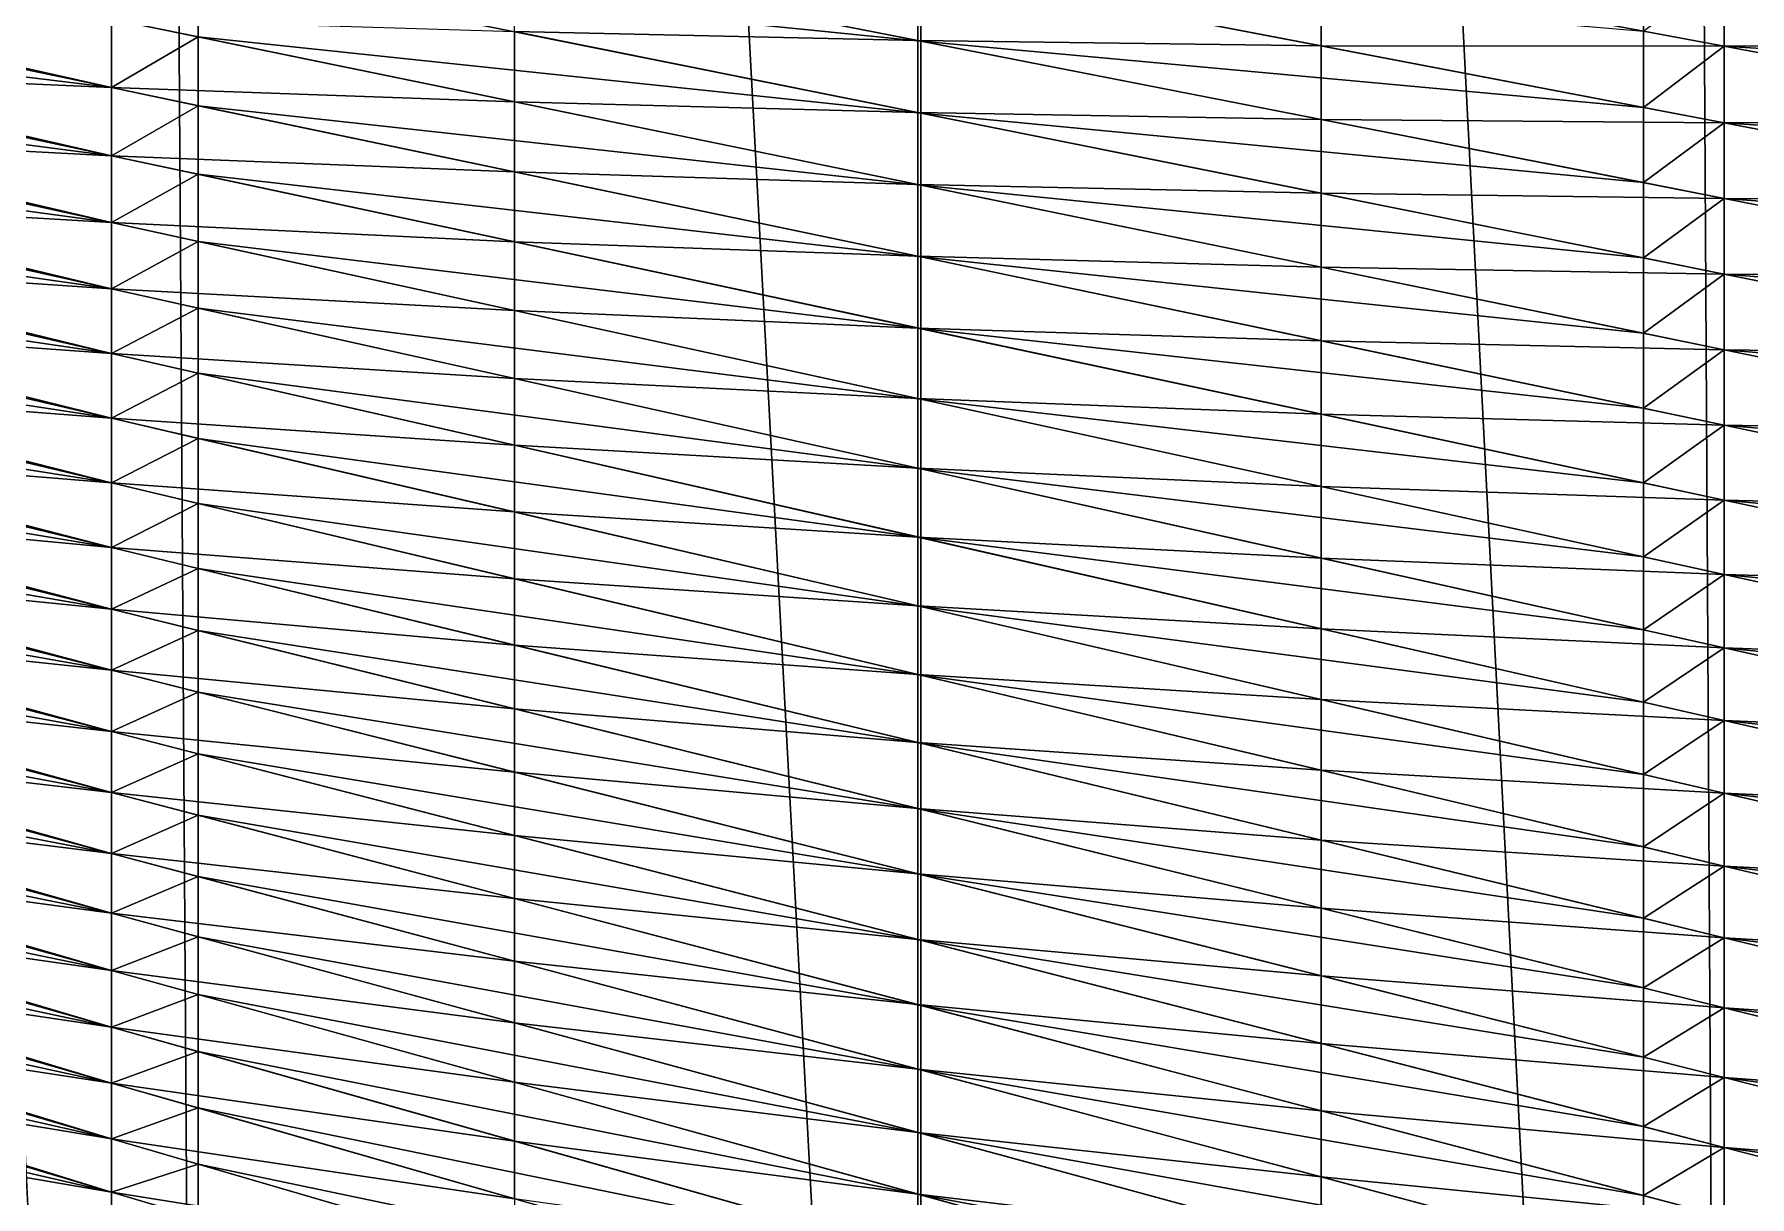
# Model space of a CAD drawing. Header units: metres. Extents: x -3 to 177, y -14 to 14.
# Drawn here: x 0.435 to 2.721, y -6.487 to -4.938 of the extents above; entities that cross this region are included whole.
import ezdxf

# ---------------------------------------------------------------- set-up
doc = ezdxf.new("R2010")
doc.units = ezdxf.units.M
doc.layers.add('AFT_PEAK', color=7, linetype='Continuous', true_color=0x74a6a7)
doc.layers.add('HULL', color=7, linetype='Continuous', true_color=0x528ba5)

msp = doc.modelspace()

# ---------------------------------------------------------------- linework, layer by layer
at = {"layer": 'AFT_PEAK'}
for points in [[(2.6875, 9.6735, 14.787), (3.5429, -10.0387, 14.7727), (3.5429, 10.0387, 14.7727)], [(2.5796, 9.6274, 14.7888), (2.6875, -9.6735, 14.787), (2.6875, 9.6735, 14.787)], [(2.6875, 9.6735, 14.787), (2.6875, -9.6735, 14.787), (3.5429, -10.0387, 14.7727)], [(1.6164, 9.2161, 14.8049), (2.5796, -9.6274, 14.7888), (2.5796, 9.6274, 14.7888)], [(2.5796, 9.6274, 14.7888), (2.5796, -9.6274, 14.7888), (2.6875, -9.6735, 14.787)], [(0.6531, 8.8049, 14.8211), (1.6164, -9.2161, 14.8049), (1.6164, 9.2161, 14.8049)], [(1.6164, 9.2161, 14.8049), (1.6164, -9.2161, 14.8049), (2.5796, -9.6274, 14.7888)], [(0.5375, 8.7555, 14.823), (0.6531, -8.8049, 14.8211), (0.6531, 8.8049, 14.8211)], [(0.6531, 8.8049, 14.8211), (0.6531, -8.8049, 14.8211), (1.6164, -9.2161, 14.8049)], [(-0.3102, 8.3839, 14.8375), (0.5375, -8.7555, 14.823), (0.5375, 8.7555, 14.823)], [(0.5375, 8.7555, 14.823), (0.5375, -8.7555, 14.823), (0.6531, -8.8049, 14.8211)], [(-0.3102, 8.3839, 14.8375), (-0.3102, -8.3839, 14.8375), (0.5375, -8.7555, 14.823)], [(0.6531, -4.8494, 8.6891), (0.6531, -4.7577, 8.6538), (1.6164, -4.9465, 8.4616)], [(0.6531, -4.7577, 8.6538), (1.6164, -4.8505, 8.4268), (1.6164, -4.9465, 8.4616)], [(-0.3102, -4.9047, 9.0149), (-0.3102, -4.8176, 8.9791), (0.5375, -5.0085, 8.7832)], [(-0.3102, -4.8176, 8.9791), (0.5375, -4.9174, 8.7476), (0.5375, -5.0085, 8.7832)], [(0.5375, -4.9174, 8.7476), (0.6531, -4.8494, 8.6891), (0.6531, -4.9411, 8.7244)], [(0.6531, -4.9411, 8.7244), (0.6531, -4.8494, 8.6891), (1.6164, -5.0425, 8.4965)], [(0.6531, -4.8494, 8.6891), (1.6164, -4.9465, 8.4616), (1.6164, -5.0425, 8.4965)], [(1.6164, -4.9465, 8.4616), (1.6164, -4.8505, 8.4268), (2.5796, -5.0349, 8.2351)], [(1.6164, -4.8505, 8.4268), (2.5796, -4.9333, 8.2048), (2.5796, -5.0349, 8.2351)], [(2.5796, -4.9333, 8.2048), (2.6875, -4.8509, 8.1545), (2.6875, -4.9535, 8.1833)], [(2.6875, -4.9535, 8.1833), (2.6875, -4.8509, 8.1545), (3.5429, -5.0075, 7.9839)], [(2.6875, -4.8509, 8.1545), (3.5429, -4.9014, 7.9545), (3.5429, -5.0075, 7.9839)], [(-0.3102, -4.9895, 9.0556), (-0.3102, -4.9047, 9.0149), (0.5375, -5.0995, 8.819)], [(-0.3102, -4.9047, 9.0149), (0.5375, -5.0085, 8.7832), (0.5375, -5.0995, 8.819)], [(0.5375, -5.0085, 8.7832), (0.5375, -4.9174, 8.7476), (0.6531, -4.9411, 8.7244)], [(2.5796, -5.0349, 8.2351), (2.5796, -4.9333, 8.2048), (2.6875, -4.9535, 8.1833)], [(0.5375, -5.0085, 8.7832), (0.6531, -4.9411, 8.7244), (0.6531, -5.0327, 8.76)], [(0.6531, -5.0327, 8.76), (0.6531, -4.9411, 8.7244), (1.6164, -5.1386, 8.5313)], [(0.6531, -4.9411, 8.7244), (1.6164, -5.0425, 8.4965), (1.6164, -5.1386, 8.5313)], [(1.6164, -5.0425, 8.4965), (1.6164, -4.9465, 8.4616), (2.5796, -5.1353, 8.2695)], [(1.6164, -4.9465, 8.4616), (2.5796, -5.0349, 8.2351), (2.5796, -5.1353, 8.2695)], [(2.5796, -5.0349, 8.2351), (2.6875, -4.9535, 8.1833), (2.6875, -5.0556, 8.2136)], [(2.6875, -5.0556, 8.2136), (2.6875, -4.9535, 8.1833), (3.5429, -5.1136, 8.0133)], [(2.6875, -4.9535, 8.1833), (3.5429, -5.0075, 7.9839), (3.5429, -5.1136, 8.0133)], [(-0.3102, -5.0735, 9.0982), (-0.3102, -4.9895, 9.0556), (0.5375, -5.1886, 8.8593)], [(-0.3102, -4.9895, 9.0556), (0.5375, -5.0995, 8.819), (0.5375, -5.1886, 8.8593)], [(0.5375, -5.0995, 8.819), (0.5375, -5.0085, 8.7832), (0.6531, -5.0327, 8.76)], [(0.5375, -5.0995, 8.819), (0.6531, -5.0327, 8.76), (0.6531, -5.1242, 8.7959)], [(0.6531, -5.1242, 8.7959), (0.6531, -5.0327, 8.76), (1.6164, -5.2343, 8.5669)], [(0.6531, -5.0327, 8.76), (1.6164, -5.1386, 8.5313), (1.6164, -5.2343, 8.5669)], [(1.6164, -5.1386, 8.5313), (1.6164, -5.0425, 8.4965), (2.5796, -5.2357, 8.3038)], [(1.6164, -5.0425, 8.4965), (2.5796, -5.1353, 8.2695), (2.5796, -5.2357, 8.3038)], [(2.5796, -5.1353, 8.2695), (2.5796, -5.0349, 8.2351), (2.6875, -5.0556, 8.2136)], [(-0.3102, -5.1557, 9.1442), (-0.3102, -5.0735, 9.0982), (0.5375, -5.2767, 8.9017)], [(-0.3102, -5.0735, 9.0982), (0.5375, -5.1886, 8.8593), (0.5375, -5.2767, 8.9017)], [(2.5796, -5.1353, 8.2695), (2.6875, -5.0556, 8.2136), (2.6875, -5.1564, 8.2479)], [(2.6875, -5.1564, 8.2479), (2.6875, -5.0556, 8.2136), (3.5429, -5.2194, 8.0434)], [(2.6875, -5.0556, 8.2136), (3.5429, -5.1136, 8.0133), (3.5429, -5.2194, 8.0434)], [(0.5375, -5.1886, 8.8593), (0.5375, -5.0995, 8.819), (0.6531, -5.1242, 8.7959)], [(0.5375, -5.1886, 8.8593), (0.6531, -5.1242, 8.7959), (0.6531, -5.2138, 8.8361)], [(0.6531, -5.2138, 8.8361), (0.6531, -5.1242, 8.7959), (1.6164, -5.3299, 8.6031)], [(0.6531, -5.1242, 8.7959), (1.6164, -5.2343, 8.5669), (1.6164, -5.3299, 8.6031)], [(1.6164, -5.2343, 8.5669), (1.6164, -5.1386, 8.5313), (2.5796, -5.336, 8.3382)], [(1.6164, -5.1386, 8.5313), (2.5796, -5.2357, 8.3038), (2.5796, -5.336, 8.3382)], [(2.5796, -5.2357, 8.3038), (2.5796, -5.1353, 8.2695), (2.6875, -5.1564, 8.2479)], [(-0.3102, -5.2378, 9.1903), (-0.3102, -5.1557, 9.1442), (0.5375, -5.363, 8.9476)], [(-0.3102, -5.1557, 9.1442), (0.5375, -5.2767, 8.9017), (0.5375, -5.363, 8.9476)], [(2.5796, -5.2357, 8.3038), (2.6875, -5.1564, 8.2479), (2.6875, -5.2573, 8.2822)], [(2.6875, -5.2573, 8.2822), (2.6875, -5.1564, 8.2479), (3.5429, -5.3241, 8.0773)], [(2.6875, -5.1564, 8.2479), (3.5429, -5.2194, 8.0434), (3.5429, -5.3241, 8.0773)], [(0.5375, -5.2767, 8.9017), (0.5375, -5.1886, 8.8593), (0.6531, -5.2138, 8.8361)], [(0.5375, -5.2767, 8.9017), (0.6531, -5.2138, 8.8361), (0.6531, -5.3024, 8.8785)], [(0.6531, -5.3024, 8.8785), (0.6531, -5.2138, 8.8361), (1.6164, -5.424, 8.6428)], [(0.6531, -5.2138, 8.8361), (1.6164, -5.3299, 8.6031), (1.6164, -5.424, 8.6428)], [(1.6164, -5.3299, 8.6031), (1.6164, -5.2343, 8.5669), (2.5796, -5.4359, 8.3738)], [(1.6164, -5.2343, 8.5669), (2.5796, -5.336, 8.3382), (2.5796, -5.4359, 8.3738)], [(2.5796, -5.336, 8.3382), (2.5796, -5.2357, 8.3038), (2.6875, -5.2573, 8.2822)], [(-0.3102, -5.32, 9.2363), (-0.3102, -5.2378, 9.1903), (0.5375, -5.4493, 8.9935)], [(-0.3102, -5.2378, 9.1903), (0.5375, -5.363, 8.9476), (0.5375, -5.4493, 8.9935)], [(2.5796, -5.336, 8.3382), (2.6875, -5.2573, 8.2822), (2.6875, -5.3581, 8.3165)], [(2.6875, -5.3581, 8.3165), (2.6875, -5.2573, 8.2822), (3.5429, -5.4288, 8.1112)], [(2.6875, -5.2573, 8.2822), (3.5429, -5.3241, 8.0773), (3.5429, -5.4288, 8.1112)], [(0.5375, -5.363, 8.9476), (0.5375, -5.2767, 8.9017), (0.6531, -5.3024, 8.8785)], [(0.5375, -5.363, 8.9476), (0.6531, -5.3024, 8.8785), (0.6531, -5.3893, 8.9243)], [(0.6531, -5.3893, 8.9243), (0.6531, -5.3024, 8.8785), (1.6164, -5.5169, 8.6852)], [(0.6531, -5.3024, 8.8785), (1.6164, -5.424, 8.6428), (1.6164, -5.5169, 8.6852)], [(-0.3102, -5.4022, 9.2824), (-0.3102, -5.32, 9.2363), (0.5375, -5.5356, 9.0393)], [(-0.3102, -5.32, 9.2363), (0.5375, -5.4493, 8.9935), (0.5375, -5.5356, 9.0393)], [(1.6164, -5.424, 8.6428), (1.6164, -5.3299, 8.6031), (2.5796, -5.5356, 8.4103)], [(1.6164, -5.3299, 8.6031), (2.5796, -5.4359, 8.3738), (2.5796, -5.5356, 8.4103)], [(2.5796, -5.4359, 8.3738), (2.5796, -5.336, 8.3382), (2.6875, -5.3581, 8.3165)], [(0.5375, -5.4493, 8.9935), (0.5375, -5.363, 8.9476), (0.6531, -5.3893, 8.9243)], [(2.5796, -5.4359, 8.3738), (2.6875, -5.3581, 8.3165), (2.6875, -5.4585, 8.3522)], [(2.6875, -5.4585, 8.3522), (2.6875, -5.3581, 8.3165), (3.5429, -5.5335, 8.145)], [(2.6875, -5.3581, 8.3165), (3.5429, -5.4288, 8.1112), (3.5429, -5.5335, 8.145)], [(0.5375, -5.4493, 8.9935), (0.6531, -5.3893, 8.9243), (0.6531, -5.4762, 8.97)], [(0.6531, -5.4762, 8.97), (0.6531, -5.3893, 8.9243), (1.6164, -5.6085, 8.7301)], [(0.6531, -5.3893, 8.9243), (1.6164, -5.5169, 8.6852), (1.6164, -5.6085, 8.7301)], [(-0.3102, -5.4804, 9.3347), (-0.3102, -5.4022, 9.2824), (0.5375, -5.6216, 9.0858)], [(-0.3102, -5.4022, 9.2824), (0.5375, -5.5356, 9.0393), (0.5375, -5.6216, 9.0858)], [(1.6164, -5.5169, 8.6852), (1.6164, -5.424, 8.6428), (2.5796, -5.6341, 8.4496)], [(1.6164, -5.424, 8.6428), (2.5796, -5.5356, 8.4103), (2.5796, -5.6341, 8.4496)], [(2.5796, -5.5356, 8.4103), (2.5796, -5.4359, 8.3738), (2.6875, -5.4585, 8.3522)], [(0.5375, -5.5356, 9.0393), (0.5375, -5.4493, 8.9935), (0.6531, -5.4762, 8.97)], [(2.5796, -5.5356, 8.4103), (2.6875, -5.4585, 8.3522), (2.6875, -5.5586, 8.3888)], [(2.6875, -5.5586, 8.3888), (2.6875, -5.4585, 8.3522), (3.5429, -5.6376, 8.1808)], [(2.6875, -5.4585, 8.3522), (3.5429, -5.5335, 8.145), (3.5429, -5.6376, 8.1808)], [(-0.3102, -5.5581, 9.388), (-0.3102, -5.4804, 9.3347), (0.5375, -5.7038, 9.1387)], [(-0.3102, -5.4804, 9.3347), (0.5375, -5.6216, 9.0858), (0.5375, -5.7038, 9.1387)], [(0.5375, -5.5356, 9.0393), (0.6531, -5.4762, 8.97), (0.6531, -5.5631, 9.0158)], [(0.6531, -5.5631, 9.0158), (0.6531, -5.4762, 8.97), (1.6164, -5.7002, 8.7749)], [(0.6531, -5.4762, 8.97), (1.6164, -5.6085, 8.7301), (1.6164, -5.7002, 8.7749)], [(1.6164, -5.6085, 8.7301), (1.6164, -5.5169, 8.6852), (2.5796, -5.7313, 8.492)], [(1.6164, -5.5169, 8.6852), (2.5796, -5.6341, 8.4496), (2.5796, -5.7313, 8.492)], [(0.5375, -5.6216, 9.0858), (0.5375, -5.5356, 9.0393), (0.6531, -5.5631, 9.0158)], [(2.5796, -5.6341, 8.4496), (2.5796, -5.5356, 8.4103), (2.6875, -5.5586, 8.3888)], [(-0.3102, -5.6358, 9.4413), (-0.3102, -5.5581, 9.388), (0.5375, -5.7853, 9.1925)], [(-0.3102, -5.5581, 9.388), (0.5375, -5.7038, 9.1387), (0.5375, -5.7853, 9.1925)], [(0.5375, -5.6216, 9.0858), (0.6531, -5.5631, 9.0158), (0.6531, -5.6496, 9.0623)], [(0.6531, -5.6496, 9.0623), (0.6531, -5.5631, 9.0158), (1.6164, -5.7919, 8.8197)], [(0.6531, -5.5631, 9.0158), (1.6164, -5.7002, 8.7749), (1.6164, -5.7919, 8.8197)], [(2.5796, -5.6341, 8.4496), (2.6875, -5.5586, 8.3888), (2.6875, -5.6576, 8.428)], [(2.6875, -5.6576, 8.428), (2.6875, -5.5586, 8.3888), (3.5429, -5.7413, 8.2176)], [(2.6875, -5.5586, 8.3888), (3.5429, -5.6376, 8.1808), (3.5429, -5.7413, 8.2176)], [(0.5375, -5.7038, 9.1387), (0.5375, -5.6216, 9.0858), (0.6531, -5.6496, 9.0623)], [(1.6164, -5.7002, 8.7749), (1.6164, -5.6085, 8.7301), (2.5796, -5.8278, 8.5359)], [(1.6164, -5.6085, 8.7301), (2.5796, -5.7313, 8.492), (2.5796, -5.8278, 8.5359)], [(-0.3102, -5.7135, 9.4946), (-0.3102, -5.6358, 9.4413), (0.5375, -5.8669, 9.2463)], [(-0.3102, -5.6358, 9.4413), (0.5375, -5.7853, 9.1925), (0.5375, -5.8669, 9.2463)], [(2.5796, -5.7313, 8.492), (2.5796, -5.6341, 8.4496), (2.6875, -5.6576, 8.428)], [(0.5375, -5.7038, 9.1387), (0.6531, -5.6496, 9.0623), (0.6531, -5.7323, 9.1151)], [(0.6531, -5.7323, 9.1151), (0.6531, -5.6496, 9.0623), (1.6164, -5.8827, 8.8665)], [(0.6531, -5.6496, 9.0623), (1.6164, -5.7919, 8.8197), (1.6164, -5.8827, 8.8665)], [(2.5796, -5.7313, 8.492), (2.6875, -5.6576, 8.428), (2.6875, -5.7554, 8.4703)], [(2.6875, -5.7554, 8.4703), (2.6875, -5.6576, 8.428), (3.5429, -5.8442, 8.2564)], [(2.6875, -5.6576, 8.428), (3.5429, -5.7413, 8.2176), (3.5429, -5.8442, 8.2564)], [(-0.3102, -5.7909, 9.5481), (-0.3102, -5.7135, 9.4946), (0.5375, -5.9483, 9.3003)], [(-0.3102, -5.7135, 9.4946), (0.5375, -5.8669, 9.2463), (0.5375, -5.9483, 9.3003)], [(0.5375, -5.7853, 9.1925), (0.5375, -5.7038, 9.1387), (0.6531, -5.7323, 9.1151)], [(1.6164, -5.7919, 8.8197), (1.6164, -5.7002, 8.7749), (2.5796, -5.9242, 8.5797)], [(1.6164, -5.7002, 8.7749), (2.5796, -5.8278, 8.5359), (2.5796, -5.9242, 8.5797)], [(0.5375, -5.7853, 9.1925), (0.6531, -5.7323, 9.1151), (0.6531, -5.8145, 9.1688)], [(0.6531, -5.8145, 9.1688), (0.6531, -5.7323, 9.1151), (1.6164, -5.9704, 8.9184)], [(0.6531, -5.7323, 9.1151), (1.6164, -5.8827, 8.8665), (1.6164, -5.9704, 8.9184)], [(2.5796, -5.8278, 8.5359), (2.5796, -5.7313, 8.492), (2.6875, -5.7554, 8.4703)], [(2.5796, -5.8278, 8.5359), (2.6875, -5.7554, 8.4703), (2.6875, -5.8523, 8.5141)], [(2.6875, -5.8523, 8.5141), (2.6875, -5.7554, 8.4703), (3.5429, -5.9458, 8.2987)], [(2.6875, -5.7554, 8.4703), (3.5429, -5.8442, 8.2564), (3.5429, -5.9458, 8.2987)], [(-0.3102, -5.8664, 9.6044), (-0.3102, -5.7909, 9.5481), (0.5375, -6.0294, 9.3549)], [(-0.3102, -5.7909, 9.5481), (0.5375, -5.9483, 9.3003), (0.5375, -6.0294, 9.3549)], [(0.5375, -5.8669, 9.2463), (0.5375, -5.7853, 9.1925), (0.6531, -5.8145, 9.1688)], [(1.6164, -5.8827, 8.8665), (1.6164, -5.7919, 8.8197), (2.5796, -6.0207, 8.6236)], [(1.6164, -5.7919, 8.8197), (2.5796, -5.9242, 8.5797), (2.5796, -6.0207, 8.6236)], [(0.5375, -5.8669, 9.2463), (0.6531, -5.8145, 9.1688), (0.6531, -5.8967, 9.2224)], [(0.6531, -5.8967, 9.2224), (0.6531, -5.8145, 9.1688), (1.6164, -6.0578, 8.971)], [(0.6531, -5.8145, 9.1688), (1.6164, -5.9704, 8.9184), (1.6164, -6.0578, 8.971)], [(2.5796, -5.9242, 8.5797), (2.5796, -5.8278, 8.5359), (2.6875, -5.8523, 8.5141)], [(2.5796, -5.9242, 8.5797), (2.6875, -5.8523, 8.5141), (2.6875, -5.9493, 8.5579)], [(2.6875, -5.9493, 8.5579), (2.6875, -5.8523, 8.5141), (3.5429, -6.047, 8.3416)], [(2.6875, -5.8523, 8.5141), (3.5429, -5.9458, 8.2987), (3.5429, -6.047, 8.3416)], [(-0.3102, -5.9385, 9.665), (-0.3102, -5.8664, 9.6044), (0.5375, -6.1091, 9.4116)], [(-0.3102, -5.8664, 9.6044), (0.5375, -6.0294, 9.3549), (0.5375, -6.1091, 9.4116)], [(0.5375, -5.9483, 9.3003), (0.5375, -5.8669, 9.2463), (0.6531, -5.8967, 9.2224)], [(0.5375, -5.9483, 9.3003), (0.6531, -5.8967, 9.2224), (0.6531, -5.9787, 9.2764)], [(0.6531, -5.9787, 9.2764), (0.6531, -5.8967, 9.2224), (1.6164, -6.1451, 9.0235)], [(0.6531, -5.8967, 9.2224), (1.6164, -6.0578, 8.971), (1.6164, -6.1451, 9.0235)], [(1.6164, -5.9704, 8.9184), (1.6164, -5.8827, 8.8665), (2.5796, -6.1158, 8.6706)], [(1.6164, -5.8827, 8.8665), (2.5796, -6.0207, 8.6236), (2.5796, -6.1158, 8.6706)], [(-0.3102, -6.0094, 9.727), (-0.3102, -5.9385, 9.665), (0.5375, -6.1855, 9.4724)], [(-0.3102, -5.9385, 9.665), (0.5375, -6.1091, 9.4116), (0.5375, -6.1855, 9.4724)], [(2.5796, -6.0207, 8.6236), (2.5796, -5.9242, 8.5797), (2.6875, -5.9493, 8.5579)], [(0.5375, -6.0294, 9.3549), (0.5375, -5.9483, 9.3003), (0.6531, -5.9787, 9.2764)], [(2.5796, -6.0207, 8.6236), (2.6875, -5.9493, 8.5579), (2.6875, -6.0463, 8.6017)], [(2.6875, -6.0463, 8.6017), (2.6875, -5.9493, 8.5579), (3.5429, -6.1483, 8.3846)], [(2.6875, -5.9493, 8.5579), (3.5429, -6.047, 8.3416), (3.5429, -6.1483, 8.3846)], [(0.5375, -6.0294, 9.3549), (0.6531, -5.9787, 9.2764), (0.6531, -6.0603, 9.331)], [(0.6531, -6.0603, 9.331), (0.6531, -5.9787, 9.2764), (1.6164, -6.2321, 9.0768)], [(0.6531, -5.9787, 9.2764), (1.6164, -6.1451, 9.0235), (1.6164, -6.2321, 9.0768)], [(1.6164, -6.0578, 8.971), (1.6164, -5.9704, 8.9184), (2.5796, -6.2085, 8.7217)], [(1.6164, -5.9704, 8.9184), (2.5796, -6.1158, 8.6706), (2.5796, -6.2085, 8.7217)], [(-0.3102, -6.0803, 9.789), (-0.3102, -6.0094, 9.727), (0.5375, -6.2609, 9.5346)], [(-0.3102, -6.0094, 9.727), (0.5375, -6.1855, 9.4724), (0.5375, -6.2609, 9.5346)], [(0.5375, -6.1091, 9.4116), (0.5375, -6.0294, 9.3549), (0.6531, -6.0603, 9.331)], [(2.5796, -6.1158, 8.6706), (2.5796, -6.0207, 8.6236), (2.6875, -6.0463, 8.6017)], [(1.6164, -6.1451, 9.0235), (1.6164, -6.0578, 8.971), (2.5796, -6.3011, 8.7732)], [(1.6164, -6.0578, 8.971), (2.5796, -6.2085, 8.7217), (2.5796, -6.3011, 8.7732)], [(2.5796, -6.1158, 8.6706), (2.6875, -6.0463, 8.6017), (2.6875, -6.1419, 8.6487)], [(2.6875, -6.1419, 8.6487), (2.6875, -6.0463, 8.6017), (3.5429, -6.2495, 8.4276)], [(2.6875, -6.0463, 8.6017), (3.5429, -6.1483, 8.3846), (3.5429, -6.2495, 8.4276)], [(-0.3102, -6.151, 9.8512), (-0.3102, -6.0803, 9.789), (0.5375, -6.3356, 9.5976)], [(-0.3102, -6.0803, 9.789), (0.5375, -6.2609, 9.5346), (0.5375, -6.3356, 9.5976)], [(0.5375, -6.1091, 9.4116), (0.6531, -6.0603, 9.331), (0.6531, -6.1405, 9.3878)], [(0.6531, -6.1405, 9.3878), (0.6531, -6.0603, 9.331), (1.6164, -6.3181, 9.132)], [(0.6531, -6.0603, 9.331), (1.6164, -6.2321, 9.0768), (1.6164, -6.3181, 9.132)], [(0.5375, -6.1855, 9.4724), (0.5375, -6.1091, 9.4116), (0.6531, -6.1405, 9.3878)], [(2.5796, -6.2085, 8.7217), (2.5796, -6.1158, 8.6706), (2.6875, -6.1419, 8.6487)], [(0.5375, -6.1855, 9.4724), (0.6531, -6.1405, 9.3878), (0.6531, -6.2176, 9.4486)], [(0.6531, -6.2176, 9.4486), (0.6531, -6.1405, 9.3878), (1.6164, -6.4025, 9.1894)], [(0.6531, -6.1405, 9.3878), (1.6164, -6.3181, 9.132), (1.6164, -6.4025, 9.1894)], [(1.6164, -6.2321, 9.0768), (1.6164, -6.1451, 9.0235), (2.5796, -6.3936, 8.8247)], [(1.6164, -6.1451, 9.0235), (2.5796, -6.3011, 8.7732), (2.5796, -6.3936, 8.8247)], [(2.5796, -6.2085, 8.7217), (2.6875, -6.1419, 8.6487), (2.6875, -6.2352, 8.6996)], [(2.6875, -6.2352, 8.6996), (2.6875, -6.1419, 8.6487), (3.5429, -6.3489, 8.4747)], [(2.6875, -6.1419, 8.6487), (3.5429, -6.2495, 8.4276), (3.5429, -6.3489, 8.4747)], [(-0.3102, -6.218, 9.9174), (-0.3102, -6.151, 9.8512), (0.5375, -6.4101, 9.661)], [(-0.3102, -6.151, 9.8512), (0.5375, -6.3356, 9.5976), (0.5375, -6.4101, 9.661)], [(0.5375, -6.2609, 9.5346), (0.5375, -6.1855, 9.4724), (0.6531, -6.2176, 9.4486)], [(-0.3102, -6.2851, 9.9836), (-0.3102, -6.218, 9.9174), (0.5375, -6.481, 9.7282)], [(-0.3102, -6.218, 9.9174), (0.5375, -6.4101, 9.661), (0.5375, -6.481, 9.7282)], [(0.5375, -6.2609, 9.5346), (0.6531, -6.2176, 9.4486), (0.6531, -6.2935, 9.5107)], [(0.6531, -6.2935, 9.5107), (0.6531, -6.2176, 9.4486), (1.6164, -6.4847, 9.2498)], [(0.6531, -6.2176, 9.4486), (1.6164, -6.4025, 9.1894), (1.6164, -6.4847, 9.2498)], [(2.5796, -6.3011, 8.7732), (2.5796, -6.2085, 8.7217), (2.6875, -6.2352, 8.6996)], [(1.6164, -6.3181, 9.132), (1.6164, -6.2321, 9.0768), (2.5796, -6.4855, 8.8773)], [(1.6164, -6.2321, 9.0768), (2.5796, -6.3936, 8.8247), (2.5796, -6.4855, 8.8773)], [(2.5796, -6.3011, 8.7732), (2.6875, -6.2352, 8.6996), (2.6875, -6.3283, 8.751)], [(2.6875, -6.3283, 8.751), (2.6875, -6.2352, 8.6996), (3.5429, -6.4467, 8.525)], [(2.6875, -6.2352, 8.6996), (3.5429, -6.3489, 8.4747), (3.5429, -6.4467, 8.525)], [(0.5375, -6.3356, 9.5976), (0.5375, -6.2609, 9.5346), (0.6531, -6.2935, 9.5107)], [(-0.3102, -6.3521, 10.0497), (-0.3102, -6.2851, 9.9836), (0.5375, -6.5517, 9.7957)], [(-0.3102, -6.2851, 9.9836), (0.5375, -6.481, 9.7282), (0.5375, -6.5517, 9.7957)], [(0.5375, -6.3356, 9.5976), (0.6531, -6.2935, 9.5107), (0.6531, -6.3688, 9.5738)], [(0.6531, -6.3688, 9.5738), (0.6531, -6.2935, 9.5107), (1.6164, -6.566, 9.3112)], [(0.6531, -6.2935, 9.5107), (1.6164, -6.4847, 9.2498), (1.6164, -6.566, 9.3112)], [(2.5796, -6.3936, 8.8247), (2.5796, -6.3011, 8.7732), (2.6875, -6.3283, 8.751)], [(1.6164, -6.4025, 9.1894), (1.6164, -6.3181, 9.132), (2.5796, -6.5758, 8.9329)], [(1.6164, -6.3181, 9.132), (2.5796, -6.4855, 8.8773), (2.5796, -6.5758, 8.9329)], [(2.5796, -6.3936, 8.8247), (2.6875, -6.3283, 8.751), (2.6875, -6.4214, 8.8024)], [(2.6875, -6.4214, 8.8024), (2.6875, -6.3283, 8.751), (3.5429, -6.5443, 8.5754)], [(2.6875, -6.3283, 8.751), (3.5429, -6.4467, 8.525), (3.5429, -6.5443, 8.5754)], [(-0.3102, -6.4169, 10.1181), (-0.3102, -6.3521, 10.0497), (0.5375, -6.622, 9.8636)], [(-0.3102, -6.3521, 10.0497), (0.5375, -6.5517, 9.7957), (0.5375, -6.622, 9.8636)], [(0.5375, -6.4101, 9.661), (0.5375, -6.3356, 9.5976), (0.6531, -6.3688, 9.5738)], [(0.5375, -6.4101, 9.661), (0.6531, -6.3688, 9.5738), (0.6531, -6.4438, 9.6373)], [(0.6531, -6.4438, 9.6373), (0.6531, -6.3688, 9.5738), (1.6164, -6.6457, 9.375)], [(0.6531, -6.3688, 9.5738), (1.6164, -6.566, 9.3112), (1.6164, -6.6457, 9.375)], [(2.5796, -6.4855, 8.8773), (2.5796, -6.3936, 8.8247), (2.6875, -6.4214, 8.8024)], [(-0.3102, -6.4801, 10.1879), (-0.3102, -6.4169, 10.1181), (0.5375, -6.69, 9.9339)], [(-0.3102, -6.4169, 10.1181), (0.5375, -6.622, 9.8636), (0.5375, -6.69, 9.9339)], [(0.5375, -6.481, 9.7282), (0.5375, -6.4101, 9.661), (0.6531, -6.4438, 9.6373)], [(1.6164, -6.4847, 9.2498), (1.6164, -6.4025, 9.1894), (2.5796, -6.6645, 8.9911)], [(1.6164, -6.4025, 9.1894), (2.5796, -6.5758, 8.9329), (2.5796, -6.6645, 8.9911)], [(2.5796, -6.4855, 8.8773), (2.6875, -6.4214, 8.8024), (2.6875, -6.5138, 8.855)], [(2.6875, -6.5138, 8.855), (2.6875, -6.4214, 8.8024), (3.5429, -6.642, 8.6258)], [(2.6875, -6.4214, 8.8024), (3.5429, -6.5443, 8.5754), (3.5429, -6.642, 8.6258)], [(0.5375, -6.481, 9.7282), (0.6531, -6.4438, 9.6373), (0.6531, -6.5154, 9.7045)], [(0.6531, -6.5154, 9.7045), (0.6531, -6.4438, 9.6373), (1.6164, -6.725, 9.4395)], [(0.6531, -6.4438, 9.6373), (1.6164, -6.6457, 9.375), (1.6164, -6.725, 9.4395)], [(-0.3102, -6.5434, 10.2577), (-0.3102, -6.4801, 10.1879), (0.5375, -6.7562, 10.0058)], [(-0.3102, -6.4801, 10.1879), (0.5375, -6.69, 9.9339), (0.5375, -6.7562, 10.0058)], [(0.5375, -6.5517, 9.7957), (0.5375, -6.481, 9.7282), (0.6531, -6.5154, 9.7045)], [(1.6164, -6.566, 9.3112), (1.6164, -6.4847, 9.2498), (2.5796, -6.7517, 9.0511)], [(1.6164, -6.4847, 9.2498), (2.5796, -6.6645, 8.9911), (2.5796, -6.7517, 9.0511)], [(2.5796, -6.5758, 8.9329), (2.5796, -6.4855, 8.8773), (2.6875, -6.5138, 8.855)]]:
    msp.add_3dface(points, dxfattribs=at)
at = {"layer": 'HULL'}
for points in [[(1.075, -4.934, 8.6047), (1.075, -4.8404, 8.5696), (1.6125, -4.9457, 8.4624)], [(1.075, -4.8404, 8.5696), (1.6125, -4.8497, 8.4276), (1.6125, -4.9457, 8.4624)], [(2.6875, -4.8509, 8.1545), (3.225, -4.8445, 8.0182), (3.225, -4.9493, 8.0473)], [(1.6125, -4.9457, 8.4624), (1.6125, -4.8497, 8.4276), (2.15, -4.9527, 8.3206)], [(1.6125, -4.8497, 8.4276), (2.15, -4.8529, 8.2902), (2.15, -4.9527, 8.3206)], [(2.15, -4.8529, 8.2902), (2.6875, -4.8509, 8.1545), (2.6875, -4.9535, 8.1833)], [(2.15, -4.9527, 8.3206), (2.15, -4.8529, 8.2902), (2.6875, -4.9535, 8.1833)], [(2.6875, -4.9535, 8.1833), (2.6875, -4.8509, 8.1545), (3.225, -4.9493, 8.0473)], [(0, -4.9847, 8.9266), (0, -4.896, 8.891), (0.5375, -5.0085, 8.7832)], [(0, -4.896, 8.891), (0.5375, -4.9174, 8.7476), (0.5375, -5.0085, 8.7832)], [(0.5375, -5.0085, 8.7832), (0.5375, -4.9174, 8.7476), (1.075, -5.0276, 8.6398)], [(0.5375, -4.9174, 8.7476), (1.075, -4.934, 8.6047), (1.075, -5.0276, 8.6398)], [(1.075, -5.0276, 8.6398), (1.075, -4.934, 8.6047), (1.6125, -5.0417, 8.4972)], [(1.075, -4.934, 8.6047), (1.6125, -4.9457, 8.4624), (1.6125, -5.0417, 8.4972)], [(1.6125, -5.0417, 8.4972), (1.6125, -4.9457, 8.4624), (2.15, -5.0511, 8.3552)], [(1.6125, -4.9457, 8.4624), (2.15, -4.9527, 8.3206), (2.15, -5.0511, 8.3552)], [(2.15, -5.0511, 8.3552), (2.15, -4.9527, 8.3206), (2.6875, -5.0556, 8.2136)], [(2.15, -4.9527, 8.3206), (2.6875, -4.9535, 8.1833), (2.6875, -5.0556, 8.2136)], [(2.6875, -4.9535, 8.1833), (3.225, -4.9493, 8.0473), (3.225, -5.0541, 8.0765)], [(2.6875, -5.0556, 8.2136), (2.6875, -4.9535, 8.1833), (3.225, -5.0541, 8.0765)], [(0, -5.0713, 8.9671), (0, -4.9847, 8.9266), (0.5375, -5.0995, 8.819)], [(0, -4.9847, 8.9266), (0.5375, -5.0085, 8.7832), (0.5375, -5.0995, 8.819)], [(0.5375, -5.0995, 8.819), (0.5375, -5.0085, 8.7832), (1.075, -5.121, 8.6755)], [(0.5375, -5.0085, 8.7832), (1.075, -5.0276, 8.6398), (1.075, -5.121, 8.6755)], [(1.075, -5.121, 8.6755), (1.075, -5.0276, 8.6398), (1.6125, -5.1378, 8.5321)], [(1.075, -5.0276, 8.6398), (1.6125, -5.0417, 8.4972), (1.6125, -5.1378, 8.5321)], [(1.6125, -5.1378, 8.5321), (1.6125, -5.0417, 8.4972), (2.15, -5.1495, 8.3897)], [(1.6125, -5.0417, 8.4972), (2.15, -5.0511, 8.3552), (2.15, -5.1495, 8.3897)], [(2.15, -5.1495, 8.3897), (2.15, -5.0511, 8.3552), (2.6875, -5.1564, 8.2479)], [(2.15, -5.0511, 8.3552), (2.6875, -5.0556, 8.2136), (2.6875, -5.1564, 8.2479)], [(0, -5.157, 9.0096), (0, -5.0713, 8.9671), (0.5375, -5.1886, 8.8593)], [(0, -5.0713, 8.9671), (0.5375, -5.0995, 8.819), (0.5375, -5.1886, 8.8593)], [(2.6875, -5.0556, 8.2136), (3.225, -5.0541, 8.0765), (3.225, -5.1585, 8.1067)], [(2.6875, -5.1564, 8.2479), (2.6875, -5.0556, 8.2136), (3.225, -5.1585, 8.1067)], [(0.5375, -5.1886, 8.8593), (0.5375, -5.0995, 8.819), (1.075, -5.2143, 8.7115)], [(0.5375, -5.0995, 8.819), (1.075, -5.121, 8.6755), (1.075, -5.2143, 8.7115)], [(1.075, -5.2143, 8.7115), (1.075, -5.121, 8.6755), (1.6125, -5.2335, 8.5677)], [(1.075, -5.121, 8.6755), (1.6125, -5.1378, 8.5321), (1.6125, -5.2335, 8.5677)], [(1.6125, -5.2335, 8.5677), (1.6125, -5.1378, 8.5321), (2.15, -5.2479, 8.4243)], [(1.6125, -5.1378, 8.5321), (2.15, -5.1495, 8.3897), (2.15, -5.2479, 8.4243)], [(0, -5.2406, 9.056), (0, -5.157, 9.0096), (0.5375, -5.2767, 8.9017)], [(0, -5.157, 9.0096), (0.5375, -5.1886, 8.8593), (0.5375, -5.2767, 8.9017)], [(2.15, -5.2479, 8.4243), (2.15, -5.1495, 8.3897), (2.6875, -5.2573, 8.2822)], [(2.15, -5.1495, 8.3897), (2.6875, -5.1564, 8.2479), (2.6875, -5.2573, 8.2822)], [(2.6875, -5.2573, 8.2822), (2.6875, -5.1564, 8.2479), (3.225, -5.2618, 8.1407)], [(2.6875, -5.1564, 8.2479), (3.225, -5.1585, 8.1067), (3.225, -5.2618, 8.1407)], [(0.5375, -5.2767, 8.9017), (0.5375, -5.1886, 8.8593), (1.075, -5.3059, 8.7514)], [(0.5375, -5.1886, 8.8593), (1.075, -5.2143, 8.7115), (1.075, -5.3059, 8.7514)], [(1.075, -5.3059, 8.7514), (1.075, -5.2143, 8.7115), (1.6125, -5.3291, 8.6039)], [(1.075, -5.2143, 8.7115), (1.6125, -5.2335, 8.5677), (1.6125, -5.3291, 8.6039)], [(1.6125, -5.3291, 8.6039), (1.6125, -5.2335, 8.5677), (2.15, -5.346, 8.46)], [(1.6125, -5.2335, 8.5677), (2.15, -5.2479, 8.4243), (2.15, -5.346, 8.46)], [(0, -5.3243, 9.1024), (0, -5.2406, 9.056), (0.5375, -5.363, 8.9476)], [(0, -5.2406, 9.056), (0.5375, -5.2767, 8.9017), (0.5375, -5.363, 8.9476)], [(2.15, -5.346, 8.46), (2.15, -5.2479, 8.4243), (2.6875, -5.3581, 8.3165)], [(2.15, -5.2479, 8.4243), (2.6875, -5.2573, 8.2822), (2.6875, -5.3581, 8.3165)], [(2.6875, -5.3581, 8.3165), (2.6875, -5.2573, 8.2822), (3.225, -5.3651, 8.1747)], [(2.6875, -5.2573, 8.2822), (3.225, -5.2618, 8.1407), (3.225, -5.3651, 8.1747)], [(0.5375, -5.363, 8.9476), (0.5375, -5.2767, 8.9017), (1.075, -5.3963, 8.7939)], [(0.5375, -5.2767, 8.9017), (1.075, -5.3059, 8.7514), (1.075, -5.3963, 8.7939)], [(0, -5.4079, 9.1487), (0, -5.3243, 9.1024), (0.5375, -5.4493, 8.9935)], [(0, -5.3243, 9.1024), (0.5375, -5.363, 8.9476), (0.5375, -5.4493, 8.9935)], [(1.075, -5.3963, 8.7939), (1.075, -5.3059, 8.7514), (1.6125, -5.4231, 8.6436)], [(1.075, -5.3059, 8.7514), (1.6125, -5.3291, 8.6039), (1.6125, -5.4231, 8.6436)], [(1.6125, -5.4231, 8.6436), (1.6125, -5.3291, 8.6039), (2.15, -5.4438, 8.4963)], [(1.6125, -5.3291, 8.6039), (2.15, -5.346, 8.46), (2.15, -5.4438, 8.4963)], [(2.15, -5.4438, 8.4963), (2.15, -5.346, 8.46), (2.6875, -5.4585, 8.3522)], [(2.15, -5.346, 8.46), (2.6875, -5.3581, 8.3165), (2.6875, -5.4585, 8.3522)], [(0.5375, -5.4493, 8.9935), (0.5375, -5.363, 8.9476), (1.075, -5.4853, 8.8392)], [(0.5375, -5.363, 8.9476), (1.075, -5.3963, 8.7939), (1.075, -5.4853, 8.8392)], [(2.6875, -5.4585, 8.3522), (2.6875, -5.3581, 8.3165), (3.225, -5.4683, 8.2088)], [(2.6875, -5.3581, 8.3165), (3.225, -5.3651, 8.1747), (3.225, -5.4683, 8.2088)], [(0, -5.4916, 9.1951), (0, -5.4079, 9.1487), (0.5375, -5.5356, 9.0393)], [(0, -5.4079, 9.1487), (0.5375, -5.4493, 8.9935), (0.5375, -5.5356, 9.0393)], [(1.075, -5.4853, 8.8392), (1.075, -5.3963, 8.7939), (1.6125, -5.516, 8.686)], [(1.075, -5.3963, 8.7939), (1.6125, -5.4231, 8.6436), (1.6125, -5.516, 8.686)], [(1.6125, -5.516, 8.686), (1.6125, -5.4231, 8.6436), (2.15, -5.5404, 8.5358)], [(1.6125, -5.4231, 8.6436), (2.15, -5.4438, 8.4963), (2.15, -5.5404, 8.5358)], [(0.5375, -5.5356, 9.0393), (0.5375, -5.4493, 8.9935), (1.075, -5.5743, 8.8846)], [(0.5375, -5.4493, 8.9935), (1.075, -5.4853, 8.8392), (1.075, -5.5743, 8.8846)], [(2.15, -5.5404, 8.5358), (2.15, -5.4438, 8.4963), (2.6875, -5.5586, 8.3888)], [(2.15, -5.4438, 8.4963), (2.6875, -5.4585, 8.3522), (2.6875, -5.5586, 8.3888)], [(2.6875, -5.5586, 8.3888), (2.6875, -5.4585, 8.3522), (3.225, -5.571, 8.2445)], [(2.6875, -5.4585, 8.3522), (3.225, -5.4683, 8.2088), (3.225, -5.571, 8.2445)], [(1.075, -5.5743, 8.8846), (1.075, -5.4853, 8.8392), (1.6125, -5.6077, 8.7309)], [(1.075, -5.4853, 8.8392), (1.6125, -5.516, 8.686), (1.6125, -5.6077, 8.7309)], [(0, -5.5709, 9.2485), (0, -5.4916, 9.1951), (0.5375, -5.6216, 9.0858)], [(0, -5.4916, 9.1951), (0.5375, -5.5356, 9.0393), (0.5375, -5.6216, 9.0858)], [(1.6125, -5.6077, 8.7309), (1.6125, -5.516, 8.686), (2.15, -5.6357, 8.5782)], [(1.6125, -5.516, 8.686), (2.15, -5.5404, 8.5358), (2.15, -5.6357, 8.5782)], [(0.5375, -5.6216, 9.0858), (0.5375, -5.5356, 9.0393), (1.075, -5.6633, 8.9299)], [(0.5375, -5.5356, 9.0393), (1.075, -5.5743, 8.8846), (1.075, -5.6633, 8.9299)], [(2.15, -5.6357, 8.5782), (2.15, -5.5404, 8.5358), (2.6875, -5.6576, 8.428)], [(2.15, -5.5404, 8.5358), (2.6875, -5.5586, 8.3888), (2.6875, -5.6576, 8.428)], [(0, -5.6496, 9.3029), (0, -5.5709, 9.2485), (0.5375, -5.7038, 9.1387)], [(0, -5.5709, 9.2485), (0.5375, -5.6216, 9.0858), (0.5375, -5.7038, 9.1387)], [(1.075, -5.6633, 8.9299), (1.075, -5.5743, 8.8846), (1.6125, -5.6993, 8.7757)], [(1.075, -5.5743, 8.8846), (1.6125, -5.6077, 8.7309), (1.6125, -5.6993, 8.7757)], [(2.6875, -5.6576, 8.428), (2.6875, -5.5586, 8.3888), (3.225, -5.6734, 8.2812)], [(2.6875, -5.5586, 8.3888), (3.225, -5.571, 8.2445), (3.225, -5.6734, 8.2812)], [(0.5375, -5.7038, 9.1387), (0.5375, -5.6216, 9.0858), (1.075, -5.7517, 8.9765)], [(0.5375, -5.6216, 9.0858), (1.075, -5.6633, 8.9299), (1.075, -5.7517, 8.9765)], [(1.6125, -5.6993, 8.7757), (1.6125, -5.6077, 8.7309), (2.15, -5.73, 8.6225)], [(1.6125, -5.6077, 8.7309), (2.15, -5.6357, 8.5782), (2.15, -5.73, 8.6225)], [(2.15, -5.73, 8.6225), (2.15, -5.6357, 8.5782), (2.6875, -5.7554, 8.4703)], [(2.15, -5.6357, 8.5782), (2.6875, -5.6576, 8.428), (2.6875, -5.7554, 8.4703)], [(0, -5.7283, 9.3572), (0, -5.6496, 9.3029), (0.5375, -5.7853, 9.1925)], [(0, -5.6496, 9.3029), (0.5375, -5.7038, 9.1387), (0.5375, -5.7853, 9.1925)], [(1.075, -5.7517, 8.9765), (1.075, -5.6633, 8.9299), (1.6125, -5.791, 8.8205)], [(1.075, -5.6633, 8.9299), (1.6125, -5.6993, 8.7757), (1.6125, -5.791, 8.8205)], [(2.6875, -5.7554, 8.4703), (2.6875, -5.6576, 8.428), (3.225, -5.7749, 8.3201)], [(2.6875, -5.6576, 8.428), (3.225, -5.6734, 8.2812), (3.225, -5.7749, 8.3201)], [(0.5375, -5.7853, 9.1925), (0.5375, -5.7038, 9.1387), (1.075, -5.8366, 9.0289)], [(0.5375, -5.7038, 9.1387), (1.075, -5.7517, 8.9765), (1.075, -5.8366, 9.0289)], [(1.6125, -5.791, 8.8205), (1.6125, -5.6993, 8.7757), (2.15, -5.8243, 8.6668)], [(1.6125, -5.6993, 8.7757), (2.15, -5.73, 8.6225), (2.15, -5.8243, 8.6668)], [(0, -5.8069, 9.4116), (0, -5.7283, 9.3572), (0.5375, -5.8669, 9.2463)], [(0, -5.7283, 9.3572), (0.5375, -5.7853, 9.1925), (0.5375, -5.8669, 9.2463)], [(2.15, -5.8243, 8.6668), (2.15, -5.73, 8.6225), (2.6875, -5.8523, 8.5141)], [(2.15, -5.73, 8.6225), (2.6875, -5.7554, 8.4703), (2.6875, -5.8523, 8.5141)], [(1.075, -5.8366, 9.0289), (1.075, -5.7517, 8.9765), (1.6125, -5.8818, 8.8672)], [(1.075, -5.7517, 8.9765), (1.6125, -5.791, 8.8205), (1.6125, -5.8818, 8.8672)], [(2.6875, -5.8523, 8.5141), (2.6875, -5.7554, 8.4703), (3.225, -5.875, 8.3625)], [(2.6875, -5.7554, 8.4703), (3.225, -5.7749, 8.3201), (3.225, -5.875, 8.3625)], [(0, -5.8856, 9.466), (0, -5.8069, 9.4116), (0.5375, -5.9483, 9.3003)], [(0, -5.8069, 9.4116), (0.5375, -5.8669, 9.2463), (0.5375, -5.9483, 9.3003)], [(0.5375, -5.8669, 9.2463), (0.5375, -5.7853, 9.1925), (1.075, -5.9211, 9.0821)], [(0.5375, -5.7853, 9.1925), (1.075, -5.8366, 9.0289), (1.075, -5.9211, 9.0821)], [(1.6125, -5.8818, 8.8672), (1.6125, -5.791, 8.8205), (2.15, -5.9186, 8.7111)], [(1.6125, -5.791, 8.8205), (2.15, -5.8243, 8.6668), (2.15, -5.9186, 8.7111)], [(2.15, -5.9186, 8.7111), (2.15, -5.8243, 8.6668), (2.6875, -5.9493, 8.5579)], [(2.15, -5.8243, 8.6668), (2.6875, -5.8523, 8.5141), (2.6875, -5.9493, 8.5579)], [(1.075, -5.9211, 9.0821), (1.075, -5.8366, 9.0289), (1.6125, -5.9695, 8.9192)], [(1.075, -5.8366, 9.0289), (1.6125, -5.8818, 8.8672), (1.6125, -5.9695, 8.9192)], [(2.6875, -5.9493, 8.5579), (2.6875, -5.8523, 8.5141), (3.225, -5.9747, 8.4057)], [(2.6875, -5.8523, 8.5141), (3.225, -5.875, 8.3625), (3.225, -5.9747, 8.4057)], [(0.5375, -5.9483, 9.3003), (0.5375, -5.8669, 9.2463), (1.075, -6.0055, 9.1353)], [(0.5375, -5.8669, 9.2463), (1.075, -5.9211, 9.0821), (1.075, -6.0055, 9.1353)], [(0, -5.9629, 9.5223), (0, -5.8856, 9.466), (0.5375, -6.0294, 9.3549)], [(0, -5.8856, 9.466), (0.5375, -5.9483, 9.3003), (0.5375, -6.0294, 9.3549)], [(1.6125, -5.9695, 8.9192), (1.6125, -5.8818, 8.8672), (2.15, -6.0118, 8.7579)], [(1.6125, -5.8818, 8.8672), (2.15, -5.9186, 8.7111), (2.15, -6.0118, 8.7579)], [(1.075, -6.0055, 9.1353), (1.075, -5.9211, 9.0821), (1.6125, -6.0568, 8.9718)], [(1.075, -5.9211, 9.0821), (1.6125, -5.9695, 8.9192), (1.6125, -6.0568, 8.9718)], [(2.15, -6.0118, 8.7579), (2.15, -5.9186, 8.7111), (2.6875, -6.0463, 8.6017)], [(2.15, -5.9186, 8.7111), (2.6875, -5.9493, 8.5579), (2.6875, -6.0463, 8.6017)], [(0, -6.0365, 9.5833), (0, -5.9629, 9.5223), (0.5375, -6.1091, 9.4116)], [(0, -5.9629, 9.5223), (0.5375, -6.0294, 9.3549), (0.5375, -6.1091, 9.4116)], [(0.5375, -6.0294, 9.3549), (0.5375, -5.9483, 9.3003), (1.075, -6.0897, 9.189)], [(0.5375, -5.9483, 9.3003), (1.075, -6.0055, 9.1353), (1.075, -6.0897, 9.189)], [(2.6875, -6.0463, 8.6017), (2.6875, -5.9493, 8.5579), (3.225, -6.0743, 8.449)], [(2.6875, -5.9493, 8.5579), (3.225, -5.9747, 8.4057), (3.225, -6.0743, 8.449)], [(1.6125, -6.0568, 8.9718), (1.6125, -5.9695, 8.9192), (2.15, -6.1023, 8.8094)], [(1.6125, -5.9695, 8.9192), (2.15, -6.0118, 8.7579), (2.15, -6.1023, 8.8094)], [(1.075, -6.0897, 9.189), (1.075, -6.0055, 9.1353), (1.6125, -6.1441, 9.0243)], [(1.075, -6.0055, 9.1353), (1.6125, -6.0568, 8.9718), (1.6125, -6.1441, 9.0243)], [(2.15, -6.1023, 8.8094), (2.15, -6.0118, 8.7579), (2.6875, -6.1419, 8.6487)], [(2.15, -6.0118, 8.7579), (2.6875, -6.0463, 8.6017), (2.6875, -6.1419, 8.6487)], [(0, -6.1088, 9.6459), (0, -6.0365, 9.5833), (0.5375, -6.1855, 9.4724)], [(0, -6.0365, 9.5833), (0.5375, -6.1091, 9.4116), (0.5375, -6.1855, 9.4724)], [(0.5375, -6.1091, 9.4116), (0.5375, -6.0294, 9.3549), (1.075, -6.1732, 9.2439)], [(0.5375, -6.0294, 9.3549), (1.075, -6.0897, 9.189), (1.075, -6.1732, 9.2439)], [(1.6125, -6.1441, 9.0243), (1.6125, -6.0568, 8.9718), (2.15, -6.1926, 8.8614)], [(1.6125, -6.0568, 8.9718), (2.15, -6.1023, 8.8094), (2.15, -6.1926, 8.8614)], [(2.6875, -6.1419, 8.6487), (2.6875, -6.0463, 8.6017), (3.225, -6.174, 8.4923)], [(2.6875, -6.0463, 8.6017), (3.225, -6.0743, 8.449), (3.225, -6.174, 8.4923)], [(1.075, -6.1732, 9.2439), (1.075, -6.0897, 9.189), (1.6125, -6.2311, 9.0776)], [(1.075, -6.0897, 9.189), (1.6125, -6.1441, 9.0243), (1.6125, -6.2311, 9.0776)], [(2.15, -6.1926, 8.8614), (2.15, -6.1023, 8.8094), (2.6875, -6.2352, 8.6996)], [(2.15, -6.1023, 8.8094), (2.6875, -6.1419, 8.6487), (2.6875, -6.2352, 8.6996)], [(0, -6.1811, 9.7085), (0, -6.1088, 9.6459), (0.5375, -6.2609, 9.5346)], [(0, -6.1088, 9.6459), (0.5375, -6.1855, 9.4724), (0.5375, -6.2609, 9.5346)], [(0.5375, -6.1855, 9.4724), (0.5375, -6.1091, 9.4116), (1.075, -6.2553, 9.3009)], [(0.5375, -6.1091, 9.4116), (1.075, -6.1732, 9.2439), (1.075, -6.2553, 9.3009)], [(1.6125, -6.2311, 9.0776), (1.6125, -6.1441, 9.0243), (2.15, -6.2828, 8.9134)], [(1.6125, -6.1441, 9.0243), (2.15, -6.1926, 8.8614), (2.15, -6.2828, 8.9134)], [(2.6875, -6.2352, 8.6996), (2.6875, -6.1419, 8.6487), (3.225, -6.2719, 8.5394)], [(2.6875, -6.1419, 8.6487), (3.225, -6.174, 8.4923), (3.225, -6.2719, 8.5394)], [(1.075, -6.2553, 9.3009), (1.075, -6.1732, 9.2439), (1.6125, -6.317, 9.1328)], [(1.075, -6.1732, 9.2439), (1.6125, -6.2311, 9.0776), (1.6125, -6.317, 9.1328)], [(0, -6.2532, 9.7714), (0, -6.1811, 9.7085), (0.5375, -6.3356, 9.5976)], [(0, -6.1811, 9.7085), (0.5375, -6.2609, 9.5346), (0.5375, -6.3356, 9.5976)], [(0.5375, -6.2609, 9.5346), (0.5375, -6.1855, 9.4724), (1.075, -6.3346, 9.3615)], [(0.5375, -6.1855, 9.4724), (1.075, -6.2553, 9.3009), (1.075, -6.3346, 9.3615)], [(2.15, -6.2828, 8.9134), (2.15, -6.1926, 8.8614), (2.6875, -6.3283, 8.751)], [(2.15, -6.1926, 8.8614), (2.6875, -6.2352, 8.6996), (2.6875, -6.3283, 8.751)], [(1.6125, -6.317, 9.1328), (1.6125, -6.2311, 9.0776), (2.15, -6.3725, 8.9663)], [(1.6125, -6.2311, 9.0776), (2.15, -6.2828, 8.9134), (2.15, -6.3725, 8.9663)], [(2.6875, -6.3283, 8.751), (2.6875, -6.2352, 8.6996), (3.225, -6.3681, 8.5899)], [(2.6875, -6.2352, 8.6996), (3.225, -6.2719, 8.5394), (3.225, -6.3681, 8.5899)], [(0, -6.3212, 9.8386), (0, -6.2532, 9.7714), (0.5375, -6.4101, 9.661)], [(0, -6.2532, 9.7714), (0.5375, -6.3356, 9.5976), (0.5375, -6.4101, 9.661)], [(0.5375, -6.3356, 9.5976), (0.5375, -6.2609, 9.5346), (1.075, -6.4129, 9.4233)], [(0.5375, -6.2609, 9.5346), (1.075, -6.3346, 9.3615), (1.075, -6.4129, 9.4233)], [(1.075, -6.3346, 9.3615), (1.075, -6.2553, 9.3009), (1.6125, -6.4015, 9.1902)], [(1.075, -6.2553, 9.3009), (1.6125, -6.317, 9.1328), (1.6125, -6.4015, 9.1902)], [(2.15, -6.3725, 8.9663), (2.15, -6.2828, 8.9134), (2.6875, -6.4214, 8.8024)], [(2.15, -6.2828, 8.9134), (2.6875, -6.3283, 8.751), (2.6875, -6.4214, 8.8024)], [(0, -6.3892, 9.9058), (0, -6.3212, 9.8386), (0.5375, -6.481, 9.7282)], [(0, -6.3212, 9.8386), (0.5375, -6.4101, 9.661), (0.5375, -6.481, 9.7282)], [(1.6125, -6.4015, 9.1902), (1.6125, -6.317, 9.1328), (2.15, -6.4608, 9.0217)], [(1.6125, -6.317, 9.1328), (2.15, -6.3725, 8.9663), (2.15, -6.4608, 9.0217)], [(2.6875, -6.4214, 8.8024), (2.6875, -6.3283, 8.751), (3.225, -6.464, 8.6407)], [(2.6875, -6.3283, 8.751), (3.225, -6.3681, 8.5899), (3.225, -6.464, 8.6407)], [(0.5375, -6.4101, 9.661), (0.5375, -6.3356, 9.5976), (1.075, -6.4901, 9.4867)], [(0.5375, -6.3356, 9.5976), (1.075, -6.4129, 9.4233), (1.075, -6.4901, 9.4867)], [(1.075, -6.4129, 9.4233), (1.075, -6.3346, 9.3615), (1.6125, -6.4836, 9.2506)], [(1.075, -6.3346, 9.3615), (1.6125, -6.4015, 9.1902), (1.6125, -6.4836, 9.2506)], [(2.15, -6.4608, 9.0217), (2.15, -6.3725, 8.9663), (2.6875, -6.5138, 8.855)], [(2.15, -6.3725, 8.9663), (2.6875, -6.4214, 8.8024), (2.6875, -6.5138, 8.855)], [(0, -6.4573, 9.9731), (0, -6.3892, 9.9058), (0.5375, -6.5517, 9.7957)], [(0, -6.3892, 9.9058), (0.5375, -6.481, 9.7282), (0.5375, -6.5517, 9.7957)], [(1.6125, -6.4836, 9.2506), (1.6125, -6.4015, 9.1902), (2.15, -6.5476, 9.0795)], [(1.6125, -6.4015, 9.1902), (2.15, -6.4608, 9.0217), (2.15, -6.5476, 9.0795)], [(0.5375, -6.481, 9.7282), (0.5375, -6.4101, 9.661), (1.075, -6.567, 9.5506)], [(0.5375, -6.4101, 9.661), (1.075, -6.4901, 9.4867), (1.075, -6.567, 9.5506)], [(1.075, -6.4901, 9.4867), (1.075, -6.4129, 9.4233), (1.6125, -6.5649, 9.312)], [(1.075, -6.4129, 9.4233), (1.6125, -6.4836, 9.2506), (1.6125, -6.5649, 9.312)], [(2.6875, -6.5138, 8.855), (2.6875, -6.4214, 8.8024), (3.225, -6.56, 8.6914)], [(2.6875, -6.4214, 8.8024), (3.225, -6.464, 8.6407), (3.225, -6.56, 8.6914)], [(0, -6.5227, 10.0427), (0, -6.4573, 9.9731), (0.5375, -6.622, 9.8636)], [(0, -6.4573, 9.9731), (0.5375, -6.5517, 9.7957), (0.5375, -6.622, 9.8636)], [(2.15, -6.5476, 9.0795), (2.15, -6.4608, 9.0217), (2.6875, -6.6046, 8.9107)], [(2.15, -6.4608, 9.0217), (2.6875, -6.5138, 8.855), (2.6875, -6.6046, 8.9107)], [(0.5375, -6.5517, 9.7957), (0.5375, -6.481, 9.7282), (1.075, -6.6408, 9.6178)], [(0.5375, -6.481, 9.7282), (1.075, -6.567, 9.5506), (1.075, -6.6408, 9.6178)], [(1.6125, -6.5649, 9.312), (1.6125, -6.4836, 9.2506), (2.15, -6.6326, 9.1398)], [(1.6125, -6.4836, 9.2506), (2.15, -6.5476, 9.0795), (2.15, -6.6326, 9.1398)]]:
    msp.add_3dface(points, dxfattribs=at)

doc.saveas('drawing.dxf')
